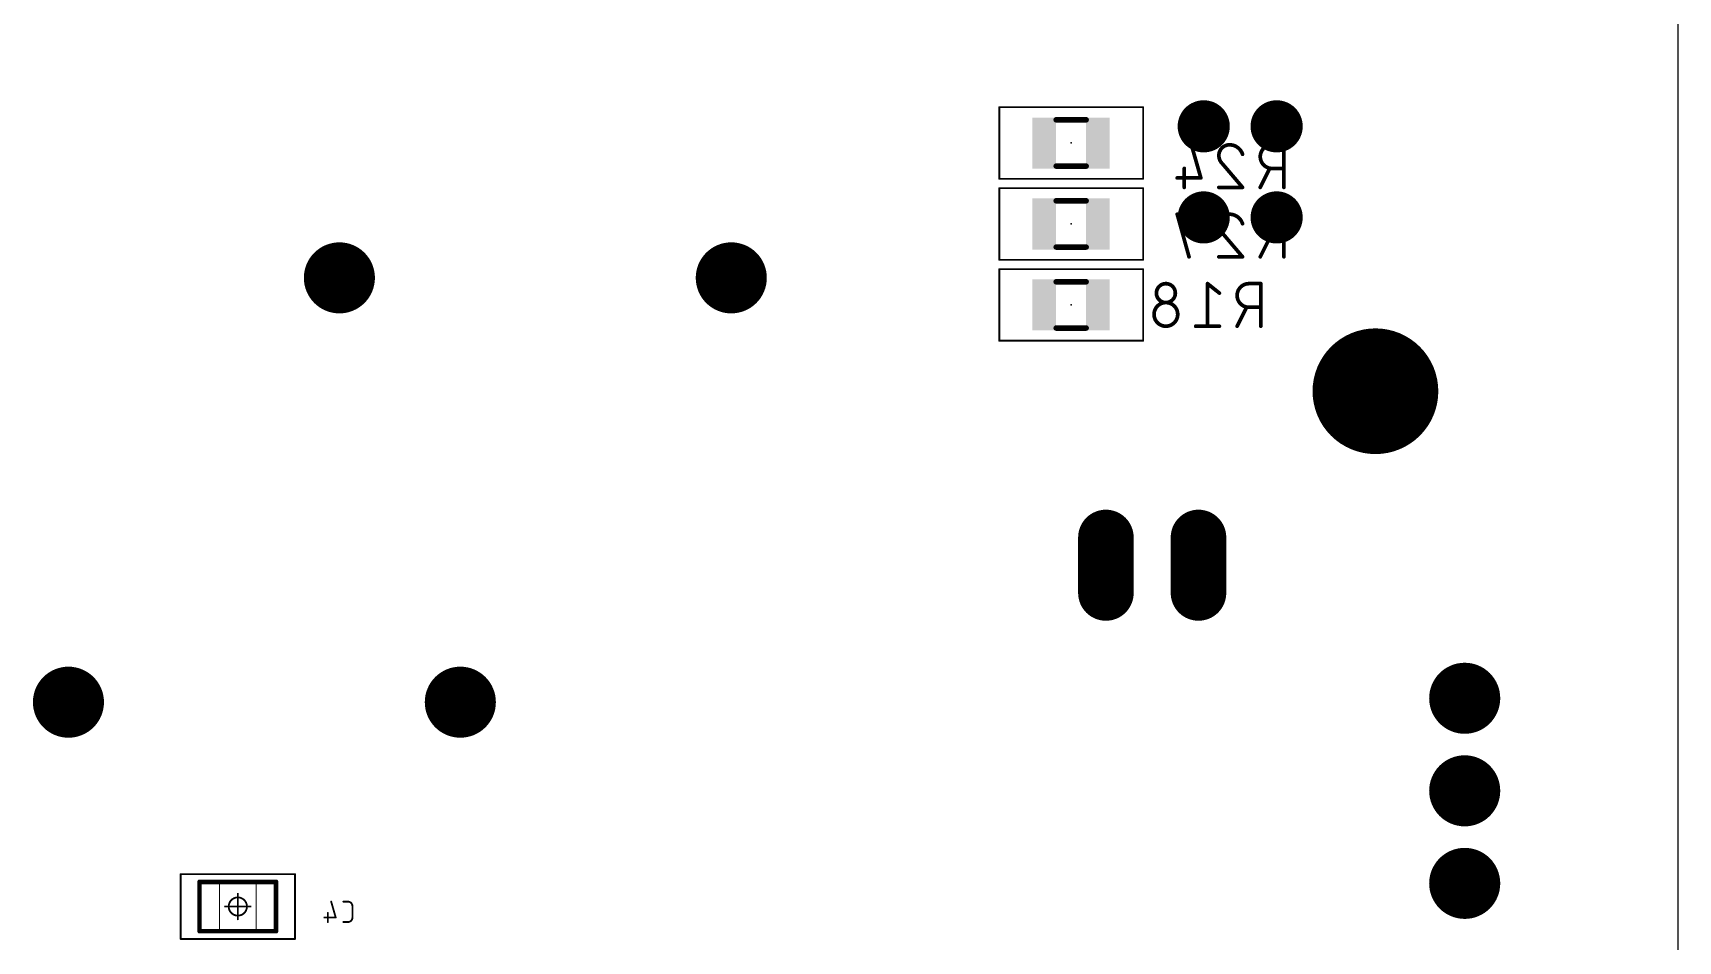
# Model space of a CAD drawing. Extents: x -2 to 136, y 0 to 100.
# Drawn here: x 90.74 to 135.87, y 37.79 to 62.71 of the extents above; entities that cross this region are included whole.
import ezdxf

# ---------------------------------------------------------------- set-up
doc = ezdxf.new("R2010")
doc.units = 0
for name, color, linetype in [('17', 110, 'CONTINUOUS'), ('20', 31, 'CONTINUOUS'), ('22', 253, 'CONTINUOUS'), ('24', 53, 'CONTINUOUS'), ('26', 253, 'CONTINUOUS'), ('40', 132, 'CONTINUOUS'), ('52', 253, 'CONTINUOUS')]:
    doc.layers.add(name, color=color, linetype=linetype)

# ---------------------------------------------------------------- blocks, each defined once
blk = doc.blocks.new('ROUNDP')
at = {"const_width": 0.5}
blk.add_lwpolyline([(0, -0.25, 1), (0, 0.25, 1), (0, -0.25)], format="xyb", dxfattribs=at)
blk = doc.blocks.new('LONGP100')
at = {"const_width": 1}
blk.add_lwpolyline([(-0.5, 0), (0.5, 0)], dxfattribs=at)
at = {"const_width": 0.5}
for points in [[(-0.5, 0.25, 1), (-0.5, -0.25)], [(0.5, -0.25, 1), (0.5, 0.25)]]:
    blk.add_lwpolyline(points, format="xyb", dxfattribs=at)
blk = doc.blocks.new('RECT')
blk.add_solid([(-0.5, -0.5), (0.5, -0.5), (-0.5, 0.5), (0.5, 0.5)])

msp = doc.modelspace()

# ---------------------------------------------------------------- linework, layer by layer
at = {"layer": '20'}
msp.add_line((135.87, -0.1588), (135.87, 100.4763), dxfattribs=at)
at = {"layer": '22', "const_width": 0.12}
for points in [[(96.2263, 39.415), (96.4963, 39.415)], [(96.2263, 38.055), (96.4963, 38.055)]]:
    msp.add_lwpolyline(points, dxfattribs=at)
at = {"layer": '22', "const_width": 0.06}
for points in [[(96.2263, 39.445, 1), (96.2263, 39.385)], [(96.4963, 39.385, 1), (96.4963, 39.445)], [(96.2263, 38.085, 1), (96.2263, 38.025)], [(96.4963, 38.025, 1), (96.4963, 38.085)]]:
    msp.add_lwpolyline(points, format="xyb", dxfattribs=at)
at = {"layer": '24'}
for p in [(119.2213, 59.69), (119.2213, 57.4675), (119.2213, 55.245), (96.3612, 38.735)]:
    msp.add_point(p, dxfattribs=at)
at = {"layer": '26'}
for points, const_width in [([(122.519, 59.6392), (122.7787, 58.7304)], 0.1016), ([(125.0573, 59.6392), (124.7327, 59.6392)], 0.1016), ([(125.0573, 58.4708), (125.0573, 59.6392)], 0.1016), ([(123.3699, 59.1199), (123.9217, 58.4708)], 0.1016), ([(122.7787, 58.7304), (122.1296, 58.7304)], 0.1016), ([(122.3243, 58.9901), (122.3243, 58.4708)], 0.1016), ([(124.4082, 58.4708), (124.6678, 58.9901)], 0.1016), ([(124.7327, 58.9901), (125.0573, 58.9901)], 0.1016), ([(123.9217, 58.4708), (123.2725, 58.4708)], 0.1016), ([(122.7787, 57.7342), (122.1296, 57.7342)], 0.1016), ([(122.1296, 57.7342), (122.4541, 56.5658)], 0.1016), ([(122.7787, 57.6044), (122.7787, 57.7342)], 0.1016), ([(125.0573, 57.7342), (124.7327, 57.7342)], 0.1016), ([(125.0573, 56.5658), (125.0573, 57.7342)], 0.1016), ([(123.3699, 57.2149), (123.9217, 56.5658)], 0.1016), ([(124.4082, 56.5658), (124.6678, 57.0851)], 0.1016), ([(124.7327, 57.0851), (125.0573, 57.0851)], 0.1016), ([(123.9217, 56.5658), (123.2725, 56.5658)], 0.1016), ([(123.2867, 55.5696), (122.9621, 55.8292)], 0.1016), ([(122.9621, 55.8292), (122.9621, 54.6608)], 0.1016), ([(124.4223, 55.8292), (124.0977, 55.8292)], 0.1016), ([(124.4223, 54.6608), (124.4223, 55.8292)], 0.1016), ([(123.7732, 54.6608), (124.0328, 55.1801)], 0.1016), ([(124.0977, 55.1801), (124.4223, 55.1801)], 0.1016), ([(123.2867, 54.6608), (122.6375, 54.6608)], 0.1016), ([(98.9224, 38.8683), (99.0466, 38.4337)], 0.0508), ([(99.3812, 38.8683), (99.2571, 38.8683)], 0.0508), ([(99.0466, 38.4337), (98.7362, 38.4337)], 0.0508), ([(98.8293, 38.5579), (98.8293, 38.3096)], 0.0508), ([(99.5054, 38.4337), (99.5054, 38.7442)], 0.0508), ([(99.2571, 38.3096), (99.3812, 38.3096)], 0.0508)]:
    msp.add_lwpolyline(points, dxfattribs=dict(at, const_width=const_width))
for points, const_width in [([(122.5434, 59.6462, 1), (122.4946, 59.6322)], 0.0508), ([(123.5646, 59.6392, 0.4142), (123.2725, 59.3471)], 0.1016), ([(123.9217, 59.3796, 0.3252), (123.5646, 59.6392)], 0.1016), ([(123.5646, 59.6646, 1), (123.5646, 59.6138)], 0.0508), ([(123.5646, 59.6138, 1), (123.5646, 59.6646)], 0.0508), ([(124.7327, 59.6392, 1), (124.7327, 58.9901)], 0.1016), ([(124.7327, 59.6646, 1), (124.7327, 59.6138)], 0.0508), ([(124.7327, 59.6138, 1), (124.7327, 59.6646)], 0.0508), ([(125.0827, 59.6392, 1), (125.0319, 59.6392)], 0.0508), ([(125.0573, 59.6138, 1), (125.0573, 59.6646)], 0.0508), ([(123.2725, 59.3471, 0.2053), (123.3699, 59.1199)], 0.1016), ([(123.2979, 59.3471, 1), (123.2471, 59.3471)], 0.0508), ([(123.2471, 59.3471, 1), (123.2979, 59.3471)], 0.0508), ([(123.3893, 59.1364, 1), (123.3506, 59.1035)], 0.0508), ([(123.3524, 59.1015, 1), (123.3874, 59.1383)], 0.0508), ([(123.8975, 59.3717, 1), (123.9458, 59.3874)], 0.0508), ([(122.1296, 58.7558, 1), (122.1296, 58.705)], 0.0508), ([(122.3497, 58.9901, 1), (122.2989, 58.9901)], 0.0508), ([(122.7542, 58.7235, 1), (122.8031, 58.7374)], 0.0508), ([(122.7787, 58.705, 1), (122.7787, 58.7558)], 0.0508), ([(124.6905, 58.9787, 1), (124.6451, 59.0014)], 0.0508), ([(124.7327, 59.0155, 1), (124.7327, 58.9647)], 0.0508), ([(124.7327, 58.9647, 1), (124.7327, 59.0155)], 0.0508), ([(125.0573, 58.9647, 1), (125.0573, 59.0155)], 0.0508), ([(122.2989, 58.4708, 1), (122.3497, 58.4708)], 0.0508), ([(123.2725, 58.4962, 1), (123.2725, 58.4454)], 0.0508), ([(123.9023, 58.4543, 1), (123.941, 58.4873)], 0.0508), ([(123.9217, 58.4454, 1), (123.9217, 58.4962)], 0.0508), ([(124.3855, 58.4822, 1), (124.4309, 58.4594)], 0.0508), ([(125.0319, 58.4708, 1), (125.0827, 58.4708)], 0.0508), ([(122.1296, 57.7596, 1), (122.1296, 57.7088)], 0.0508), ([(122.154, 57.741, 1), (122.1051, 57.7274)], 0.0508), ([(122.8041, 57.7342, 1), (122.7533, 57.7342)], 0.0508), ([(122.7787, 57.7088, 1), (122.7787, 57.7596)], 0.0508), ([(123.5646, 57.7342, 0.4142), (123.2725, 57.4421)], 0.1016), ([(123.9217, 57.4746, 0.3252), (123.5646, 57.7342)], 0.1016), ([(123.5646, 57.7596, 1), (123.5646, 57.7088)], 0.0508), ([(123.5646, 57.7088, 1), (123.5646, 57.7596)], 0.0508), ([(124.7327, 57.7342, 1), (124.7327, 57.0851)], 0.1016), ([(124.7327, 57.7596, 1), (124.7327, 57.7088)], 0.0508), ([(124.7327, 57.7088, 1), (124.7327, 57.7596)], 0.0508), ([(125.0827, 57.7342, 1), (125.0319, 57.7342)], 0.0508), ([(125.0573, 57.7088, 1), (125.0573, 57.7596)], 0.0508), ([(122.7533, 57.6044, 1), (122.8041, 57.6044)], 0.0508), ([(123.2725, 57.4421, 0.2053), (123.3699, 57.2149)], 0.1016), ([(123.2979, 57.4421, 1), (123.2471, 57.4421)], 0.0508), ([(123.2471, 57.4421, 1), (123.2979, 57.4421)], 0.0508), ([(123.8975, 57.4667, 1), (123.9458, 57.4824)], 0.0508), ([(123.3893, 57.2314, 1), (123.3506, 57.1985)], 0.0508), ([(123.3524, 57.1965, 1), (123.3874, 57.2333)], 0.0508), ([(124.6905, 57.0737, 1), (124.6451, 57.0964)], 0.0508), ([(124.7327, 57.1105, 1), (124.7327, 57.0597)], 0.0508), ([(124.7327, 57.0597, 1), (124.7327, 57.1105)], 0.0508), ([(125.0573, 57.0597, 1), (125.0573, 57.1105)], 0.0508), ([(122.4296, 56.559, 1), (122.4786, 56.5726)], 0.0508), ([(123.2725, 56.5912, 1), (123.2725, 56.5404)], 0.0508), ([(123.9023, 56.5493, 1), (123.941, 56.5823)], 0.0508), ([(123.9217, 56.5404, 1), (123.9217, 56.5912)], 0.0508), ([(124.3855, 56.5772, 1), (124.4309, 56.5544)], 0.0508), ([(125.0319, 56.5658, 1), (125.0827, 56.5658)], 0.0508), ([(122.0787, 55.5696, 1), (121.5595, 55.5696)], 0.1016), ([(121.5595, 55.5696, 1), (122.0787, 55.5696)], 0.1016), ([(121.5849, 55.5696, 1), (121.5341, 55.5696)], 0.0508), ([(121.5341, 55.5696, 1), (121.5849, 55.5696)], 0.0508), ([(122.1041, 55.5696, 1), (122.0533, 55.5696)], 0.0508), ([(122.0533, 55.5696, 1), (122.1042, 55.5696)], 0.0508), ([(122.978, 55.849, 1), (122.9462, 55.8094)], 0.0508), ([(122.9875, 55.8292, 1), (122.9367, 55.8292)], 0.0508), ([(123.2708, 55.5497, 1), (123.3025, 55.5894)], 0.0508), ([(124.0977, 55.8292, 1), (124.0977, 55.1801)], 0.1016), ([(124.0977, 55.8546, 1), (124.0977, 55.8038)], 0.0508), ([(124.0977, 55.8038, 1), (124.0977, 55.8546)], 0.0508), ([(124.4477, 55.8292, 1), (124.3969, 55.8292)], 0.0508), ([(124.4223, 55.8038, 1), (124.4223, 55.8546)], 0.0508), ([(122.1437, 54.9854, 1), (121.4945, 54.9854)], 0.1016), ([(124.0555, 55.1687, 1), (124.0101, 55.1914)], 0.0508), ([(124.0977, 55.2055, 1), (124.0977, 55.1547)], 0.0508), ([(124.0977, 55.1547, 1), (124.0977, 55.2055)], 0.0508), ([(124.4223, 55.1547, 1), (124.4223, 55.2055)], 0.0508), ([(121.52, 54.9854, 1), (121.4691, 54.9854)], 0.0508), ([(121.4691, 54.9854, 1), (121.5199, 54.9854)], 0.0508), ([(121.4946, 54.9854, 1), (122.1437, 54.9854)], 0.1016), ([(122.1691, 54.9854, 1), (122.1183, 54.9854)], 0.0508), ([(122.1183, 54.9854, 1), (122.1691, 54.9854)], 0.0508), ([(122.6375, 54.6862, 1), (122.6375, 54.6354)], 0.0508), ([(122.9367, 54.6608, 1), (122.9875, 54.6608)], 0.0508), ([(123.2867, 54.6354, 1), (123.2867, 54.6862)], 0.0508), ([(123.7505, 54.6722, 1), (123.7959, 54.6494)], 0.0508), ([(124.3969, 54.6608, 1), (124.4477, 54.6608)], 0.0508), ([(98.9346, 38.8718, 1), (98.9102, 38.8649)], 0.0254), ([(99.2571, 38.8811, 1), (99.2571, 38.8556)], 0.0254), ([(99.5054, 38.7442, 0.4142), (99.3812, 38.8683)], 0.0508), ([(99.3812, 38.881, 1), (99.3812, 38.8556)], 0.0254), ([(99.3812, 38.8556, 1), (99.3812, 38.8811)], 0.0254), ([(98.7362, 38.4464, 1), (98.7362, 38.421)], 0.0254), ([(98.842, 38.5579, 1), (98.8166, 38.5579)], 0.0254), ([(99.0344, 38.4302, 1), (99.0588, 38.4372)], 0.0254), ([(99.0466, 38.421, 1), (99.0466, 38.4464)], 0.0254), ([(99.3812, 38.3096, 0.4142), (99.5054, 38.4337)], 0.0508), ([(99.5181, 38.7442, 1), (99.4927, 38.7442)], 0.0254), ([(99.4927, 38.7442, 1), (99.5181, 38.7442)], 0.0254), ([(99.5181, 38.4337, 1), (99.4927, 38.4337)], 0.0254), ([(99.4927, 38.4337, 1), (99.5181, 38.4337)], 0.0254), ([(98.8166, 38.3096, 1), (98.842, 38.3096)], 0.0254), ([(99.2571, 38.3223, 1), (99.2571, 38.2968)], 0.0254), ([(99.3812, 38.3223, 1), (99.3812, 38.2968)], 0.0254), ([(99.3812, 38.2968, 1), (99.3812, 38.3223)], 0.0254)]:
    msp.add_lwpolyline(points, format="xyb", dxfattribs=dict(at, const_width=const_width))
at = {"layer": '40'}
for points, const_width in [([(121.1943, 60.673), (117.2482, 60.673)], 0.0508), ([(117.2482, 60.673), (117.2482, 58.707)], 0.0508), ([(121.1943, 58.707), (121.1943, 60.673)], 0.0508), ([(117.2482, 58.707), (121.1943, 58.707)], 0.0508), ([(121.1943, 58.4505), (117.2482, 58.4505)], 0.0508), ([(117.2482, 58.4505), (117.2482, 56.4845)], 0.0508), ([(121.1943, 56.4845), (121.1943, 58.4505)], 0.0508), ([(117.2482, 56.4845), (121.1943, 56.4845)], 0.0508), ([(121.1943, 56.228), (117.2482, 56.228)], 0.0508), ([(117.2482, 56.228), (117.2482, 54.262)], 0.0508), ([(121.1943, 54.262), (121.1943, 56.228)], 0.0508), ([(117.2482, 54.262), (121.1943, 54.262)], 0.0508), ([(94.7913, 39.625), (94.7913, 37.845)], 0.05), ([(97.9313, 39.625), (94.7913, 39.625)], 0.05), ([(97.9313, 37.845), (97.9313, 39.625)], 0.05), ([(96.3612, 38.385), (96.3612, 39.085)], 0.05), ([(96.7113, 38.735), (96.0113, 38.735)], 0.05), ([(94.7913, 37.845), (97.9313, 37.845)], 0.05)]:
    msp.add_lwpolyline(points, dxfattribs=dict(at, const_width=const_width))
for points, const_width in [([(117.2482, 60.6857, 1), (117.2482, 60.6603)], 0.0254), ([(117.2609, 60.673, 1), (117.2356, 60.673)], 0.0254), ([(121.207, 60.673, 1), (121.1816, 60.673)], 0.0254), ([(121.1943, 60.6603, 1), (121.1943, 60.6857)], 0.0254), ([(117.2482, 58.7197, 1), (117.2482, 58.6943)], 0.0254), ([(117.2356, 58.707, 1), (117.2609, 58.707)], 0.0254), ([(121.1816, 58.707, 1), (121.207, 58.707)], 0.0254), ([(121.1943, 58.6943, 1), (121.1943, 58.7197)], 0.0254), ([(117.2482, 58.4632, 1), (117.2482, 58.4378)], 0.0254), ([(117.2609, 58.4505, 1), (117.2356, 58.4505)], 0.0254), ([(121.207, 58.4505, 1), (121.1816, 58.4505)], 0.0254), ([(121.1943, 58.4378, 1), (121.1943, 58.4632)], 0.0254), ([(117.2482, 56.4972, 1), (117.2482, 56.4718)], 0.0254), ([(117.2356, 56.4845, 1), (117.2609, 56.4845)], 0.0254), ([(121.1816, 56.4845, 1), (121.207, 56.4845)], 0.0254), ([(121.1943, 56.4718, 1), (121.1943, 56.4972)], 0.0254), ([(117.2482, 56.2407, 1), (117.2482, 56.2153)], 0.0254), ([(117.2609, 56.228, 1), (117.2356, 56.228)], 0.0254), ([(121.207, 56.228, 1), (121.1816, 56.228)], 0.0254), ([(121.1943, 56.2153, 1), (121.1943, 56.2407)], 0.0254), ([(117.2482, 54.2747, 1), (117.2482, 54.2493)], 0.0254), ([(117.2356, 54.262, 1), (117.2609, 54.262)], 0.0254), ([(121.1816, 54.262, 1), (121.207, 54.262)], 0.0254), ([(121.1943, 54.2493, 1), (121.1943, 54.2747)], 0.0254), ([(94.8038, 39.625, 1), (94.7788, 39.625)], 0.025), ([(94.7913, 39.6375, 1), (94.7913, 39.6125)], 0.025), ([(97.9438, 39.625, 1), (97.9188, 39.625)], 0.025), ([(97.9313, 39.6125, 1), (97.9313, 39.6375)], 0.025), ([(96.3612, 38.485, 1), (96.3612, 38.985, 1), (96.3612, 38.485)], 0.05), ([(96.3738, 39.085, 1), (96.3487, 39.085)], 0.025), ([(96.0113, 38.7475, 1), (96.0113, 38.7225)], 0.025), ([(96.3487, 38.385, 1), (96.3738, 38.385)], 0.025), ([(96.7113, 38.7225, 1), (96.7113, 38.7475)], 0.025), ([(94.7913, 37.8575, 1), (94.7913, 37.8325)], 0.025), ([(94.7788, 37.845, 1), (94.8038, 37.845)], 0.025), ([(97.9188, 37.845, 1), (97.9438, 37.845)], 0.025), ([(97.9313, 37.8325, 1), (97.9313, 37.8575)], 0.025)]:
    msp.add_lwpolyline(points, format="xyb", dxfattribs=dict(at, const_width=const_width))
at = {"layer": '52'}
for points, const_width in [([(118.8113, 60.325), (119.6313, 60.325)], 0.1524), ([(118.8113, 59.055), (119.6313, 59.055)], 0.1524), ([(118.8113, 58.1025), (119.6313, 58.1025)], 0.1524), ([(118.8113, 56.8325), (119.6313, 56.8325)], 0.1524), ([(118.8113, 55.88), (119.6313, 55.88)], 0.1524), ([(118.8113, 54.61), (119.6313, 54.61)], 0.1524), ([(95.3113, 39.415), (95.3113, 38.055)], 0.12), ([(97.4113, 39.415), (95.3113, 39.415)], 0.12), ([(95.8612, 39.36), (95.3612, 39.36)], 0.025), ([(95.3612, 39.36), (95.3612, 38.11)], 0.025), ([(95.3612, 39.36), (95.3612, 38.11)], 0.025), ([(97.3612, 39.36), (95.3612, 39.36)], 0.025), ([(95.8612, 38.11), (95.8612, 39.36)], 0.025), ([(96.8612, 39.36), (96.8612, 38.11)], 0.025), ([(97.3612, 39.36), (96.8612, 39.36)], 0.025), ([(97.3612, 38.11), (97.3612, 39.36)], 0.025), ([(97.3612, 38.11), (97.3612, 39.36)], 0.025), ([(97.4113, 38.055), (97.4113, 39.415)], 0.12), ([(95.3113, 38.055), (97.4113, 38.055)], 0.12), ([(95.3612, 38.11), (95.8612, 38.11)], 0.025), ([(95.3612, 38.11), (97.3612, 38.11)], 0.025), ([(96.8612, 38.11), (97.3612, 38.11)], 0.025)]:
    msp.add_lwpolyline(points, dxfattribs=dict(at, const_width=const_width))
for points, const_width in [([(118.8113, 60.3631, 1), (118.8113, 60.2869)], 0.0762), ([(119.6313, 60.2869, 1), (119.6313, 60.3631)], 0.0762), ([(118.8113, 59.0931, 1), (118.8113, 59.0169)], 0.0762), ([(119.6313, 59.0169, 1), (119.6313, 59.0931)], 0.0762), ([(118.8113, 58.1406, 1), (118.8113, 58.0644)], 0.0762), ([(119.6313, 58.0644, 1), (119.6313, 58.1406)], 0.0762), ([(118.8113, 56.8706, 1), (118.8113, 56.7944)], 0.0762), ([(119.6313, 56.7944, 1), (119.6313, 56.8706)], 0.0762), ([(118.8113, 55.9181, 1), (118.8113, 55.8419)], 0.0762), ([(119.6313, 55.8419, 1), (119.6313, 55.9181)], 0.0762), ([(118.8113, 54.6481, 1), (118.8113, 54.5719)], 0.0762), ([(119.6313, 54.5719, 1), (119.6313, 54.6481)], 0.0762), ([(95.3413, 39.415, 1), (95.2813, 39.415)], 0.06), ([(95.3113, 39.445, 1), (95.3113, 39.385)], 0.06), ([(95.3612, 39.3663, 1), (95.3612, 39.3537)], 0.0125), ([(95.3612, 39.3663, 1), (95.3612, 39.3537)], 0.0125), ([(95.3675, 39.36, 1), (95.355, 39.36)], 0.0125), ([(95.3675, 39.36, 1), (95.355, 39.36)], 0.0125), ([(95.8675, 39.36, 1), (95.855, 39.36)], 0.0125), ([(95.8612, 39.3537, 1), (95.8612, 39.3663)], 0.0125), ([(96.8612, 39.3663, 1), (96.8612, 39.3537)], 0.0125), ([(96.8675, 39.36, 1), (96.855, 39.36)], 0.0125), ([(97.3675, 39.36, 1), (97.355, 39.36)], 0.0125), ([(97.3675, 39.36, 1), (97.355, 39.36)], 0.0125), ([(97.4413, 39.415, 1), (97.3813, 39.415)], 0.06), ([(97.3612, 39.3537, 1), (97.3612, 39.3663)], 0.0125), ([(97.3612, 39.3537, 1), (97.3612, 39.3663)], 0.0125), ([(97.4113, 39.385, 1), (97.4113, 39.445)], 0.06), ([(95.3113, 38.085, 1), (95.3113, 38.025)], 0.06), ([(95.2813, 38.055, 1), (95.3413, 38.055)], 0.06), ([(95.3612, 38.1163, 1), (95.3612, 38.1037)], 0.0125), ([(95.3612, 38.1163, 1), (95.3612, 38.1037)], 0.0125), ([(95.355, 38.11, 1), (95.3675, 38.11)], 0.0125), ([(95.355, 38.11, 1), (95.3675, 38.11)], 0.0125), ([(95.855, 38.11, 1), (95.8675, 38.11)], 0.0125), ([(95.8612, 38.1037, 1), (95.8612, 38.1163)], 0.0125), ([(96.8612, 38.1163, 1), (96.8612, 38.1037)], 0.0125), ([(96.855, 38.11, 1), (96.8675, 38.11)], 0.0125), ([(97.355, 38.11, 1), (97.3675, 38.11)], 0.0125), ([(97.355, 38.11, 1), (97.3675, 38.11)], 0.0125), ([(97.3813, 38.055, 1), (97.4413, 38.055)], 0.06), ([(97.3612, 38.1037, 1), (97.3612, 38.1163)], 0.0125), ([(97.3612, 38.1037, 1), (97.3612, 38.1163)], 0.0125), ([(97.4113, 38.025, 1), (97.4113, 38.085)], 0.06)]:
    msp.add_lwpolyline(points, format="xyb", dxfattribs=dict(at, const_width=const_width))

# ---------------------------------------------------------------- block references
at = {"layer": '17'}
for name, p, xscale, yscale, rotation in [('ROUNDP', (122.8575, 60.1463), 1.431, 1.431, 90), ('ROUNDP', (122.8575, 60.1463), 1.431, 1.431, 90), ('ROUNDP', (124.8575, 60.1463), 1.431, 1.431, 90), ('ROUNDP', (124.8575, 60.1463), 1.431, 1.431, 90), ('ROUNDP', (122.8575, 57.6463), 1.431, 1.431, 90), ('ROUNDP', (122.8575, 57.6463), 1.431, 1.431, 90), ('ROUNDP', (124.8575, 57.6463), 1.431, 1.431, 90), ('ROUNDP', (124.8575, 57.6463), 1.431, 1.431, 90), ('ROUNDP', (99.1475, 55.9875), 1.95, 1.95, 90), ('ROUNDP', (99.1475, 55.9875), 1.95, 1.95, 90), ('ROUNDP', (109.8975, 55.9875), 1.95, 1.95, 90), ('ROUNDP', (109.8975, 55.9875), 1.95, 1.95, 90), ('ROUNDP', (127.5675, 52.8763), 3.45, 3.45, 90), ('ROUNDP', (127.5675, 52.8763), 3.45, 3.45, 90), ('LONGP100', (120.1738, 48.1013), 1.524, 1.524, 90), ('LONGP100', (120.1738, 48.1013), 1.524, 1.524, 90), ('LONGP100', (122.7138, 48.1013), 1.524, 1.524, 90), ('LONGP100', (122.7138, 48.1013), 1.524, 1.524, 90), ('ROUNDP', (91.715, 44.3425), 1.95, 1.95, 270), ('ROUNDP', (91.715, 44.3425), 1.95, 1.95, 270), ('ROUNDP', (102.465, 44.3425), 1.95, 1.95, 270), ('ROUNDP', (102.465, 44.3425), 1.95, 1.95, 270), ('ROUNDP', (130.0163, 44.45), 1.95, 1.95, 270), ('ROUNDP', (130.0163, 44.45), 1.95, 1.95, 270), ('ROUNDP', (130.0163, 41.91), 1.95, 1.95, 270), ('ROUNDP', (130.0163, 41.91), 1.95, 1.95, 270), ('ROUNDP', (130.0163, 39.37), 1.95, 1.95, 270), ('ROUNDP', (130.0163, 39.37), 1.95, 1.95, 270)]:
    msp.add_blockref(name, p, dxfattribs=dict(at, xscale=xscale, yscale=yscale, rotation=rotation))
at = {"layer": '52', "xscale": 0.65, "yscale": 1.4}
for p in [(118.4794, 59.6885), (119.9527, 59.6885), (118.4794, 57.466), (119.9527, 57.466), (118.4794, 55.2435), (119.9527, 55.2435)]:
    msp.add_blockref('RECT', p, dxfattribs=at)

doc.saveas('drawing.dxf')
